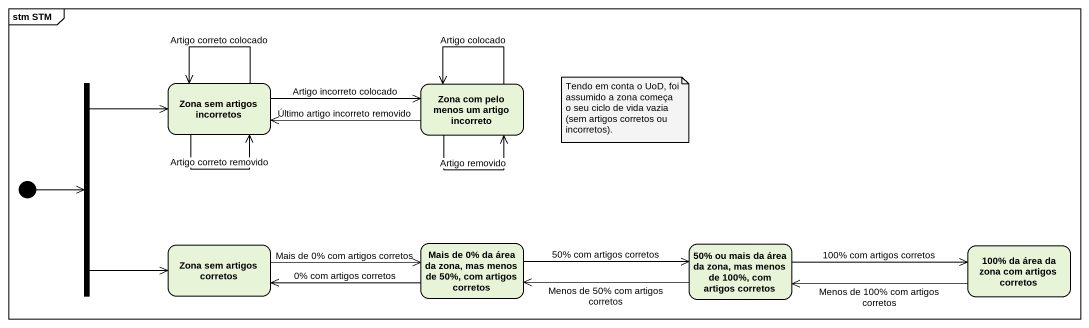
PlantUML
@startuml
mainframe stm STM
hide empty description
state fork1 <<fork>>
state "Zona sem artigos incorretos" as Zona_sem_artigos_incorretos
state "Zona com pelo menos um artigo incorreto" as Zona_com_pelo_menos_um
state "Mais de 0% da área da zona, mas menos de 50%, com artigos corretos" as Mais_de_0_da_área_da_zona
state "50% ou mais da área da zona, mas menos de 100%, com artigos corretos" as s50_ou_mais_da_área_da_zona
state "Zona sem artigos corretos" as Zona_sem_artigos_corretos
state "100% da área da zona com artigos corretos" as s100_da_área_da_zona_com
[*] -right-> fork1
fork1 -up-> Zona_sem_artigos_incorretos
fork1 --> Zona_sem_artigos_corretos
Zona_sem_artigos_incorretos --> Zona_sem_artigos_incorretos : Artigo correto colocado
Zona_sem_artigos_incorretos --> Zona_sem_artigos_incorretos : Artigo correto removido
Zona_sem_artigos_incorretos -right-> Zona_com_pelo_menos_um : Artigo incorreto colocado
Zona_com_pelo_menos_um -left-> Zona_sem_artigos_incorretos : Último artigo incorreto removido
Zona_com_pelo_menos_um --> Zona_com_pelo_menos_um : Artigo removido
Zona_com_pelo_menos_um --> Zona_com_pelo_menos_um : Artigo colocado
Mais_de_0_da_área_da_zona -right-> s50_ou_mais_da_área_da_zona : 50% com artigos corretos
Mais_de_0_da_área_da_zona -left-> Zona_sem_artigos_corretos : 0% com artigos corretos
s50_ou_mais_da_área_da_zona -left-> Mais_de_0_da_área_da_zona : Menos de 50% com artigos corretos
s50_ou_mais_da_área_da_zona -right-> s100_da_área_da_zona_com : 100% com artigos corretos
Zona_sem_artigos_corretos -right-> Mais_de_0_da_área_da_zona : Mais de 0% com artigos corretos
s100_da_área_da_zona_com -left-> s50_ou_mais_da_área_da_zona : Menos de 100% com artigos corretos
note as N1
  Tendo em conta o UoD, foi assumido a zona começa o seu ciclo de vida vazia (sem artigos corretos ou incorretos).
end note
@enduml
